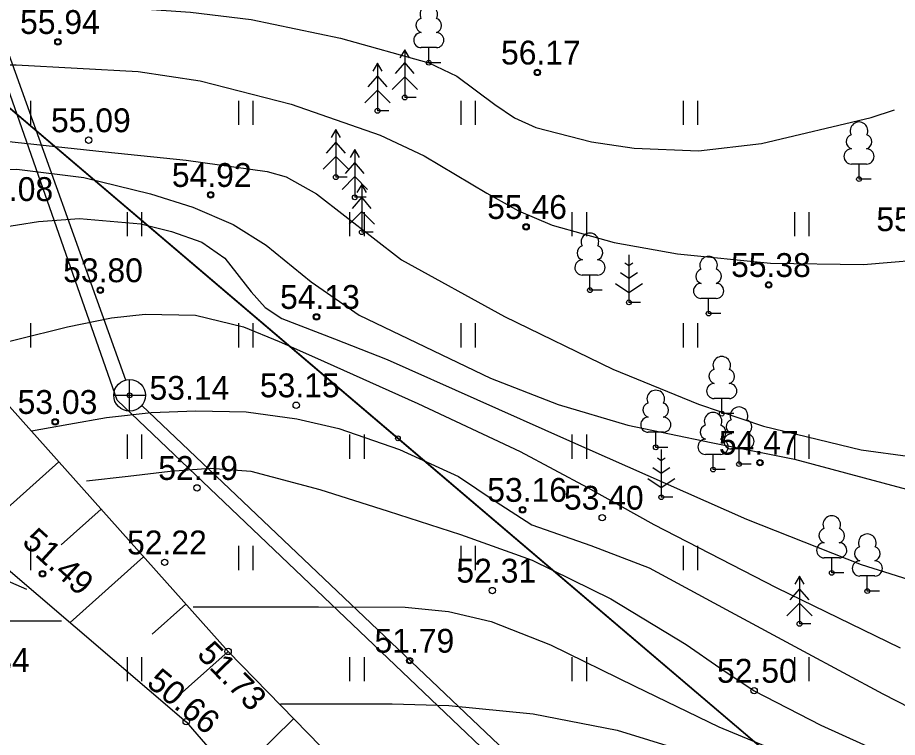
# Model space of a CAD drawing. Extents: x 643243 to 644029, y 6457933 to 6458373.
# Drawn here: x 643535.76 to 643563.45, y 6458167.54 to 6458190.18 of the extents above; entities that cross this region are included whole.
import ezdxf

# ---------------------------------------------------------------- set-up
doc = ezdxf.new("R2010")
doc.units = 0
for name, color, linetype in [('HALJASTUS', 7, 'Continuous'), ('HORISONTAAL', 7, 'Continuous'), ('KKAEV', 7, 'Continuous'), ('KORGUS-EH2000', 7, 'Continuous'), ('KPOHULIIN', 7, 'Continuous'), ('KTRASS', 7, 'Continuous'), ('MOOTMPUNKT', 7, 'Continuous'), ('MPOHULIIN', 7, 'Continuous'), ('PUU', 7, 'Continuous'), ('RELJEEF', 7, 'Continuous'), ('VTRASS', 7, 'Continuous')]:
    doc.layers.add(name, color=color, linetype=linetype)

msp = doc.modelspace()

# ---------------------------------------------------------------- linework, layer by layer
at = {"layer": 'HALJASTUS'}
for p, q in [((643536.163, 6458187.569), (643536.163, 6458186.808)), ((643542.708, 6458187.569), (643542.708, 6458186.808)), ((643543.163, 6458187.569), (643543.163, 6458186.808)), ((643549.708, 6458187.569), (643549.708, 6458186.808)), ((643550.163, 6458187.569), (643550.163, 6458186.808)), ((643556.708, 6458187.569), (643556.708, 6458186.808)), ((643557.163, 6458187.569), (643557.163, 6458186.808)), ((643539.208, 6458184.069), (643539.208, 6458183.308)), ((643539.663, 6458184.069), (643539.663, 6458183.308)), ((643546.208, 6458184.069), (643546.208, 6458183.308)), ((643546.663, 6458184.069), (643546.663, 6458183.308)), ((643553.208, 6458184.069), (643553.208, 6458183.308)), ((643553.663, 6458184.069), (643553.663, 6458183.308)), ((643560.208, 6458184.069), (643560.208, 6458183.308)), ((643560.663, 6458184.069), (643560.663, 6458183.308)), ((643536.163, 6458180.569), (643536.163, 6458179.808)), ((643542.708, 6458180.569), (643542.708, 6458179.808)), ((643543.163, 6458180.569), (643543.163, 6458179.808)), ((643549.708, 6458180.569), (643549.708, 6458179.808)), ((643550.163, 6458180.569), (643550.163, 6458179.808)), ((643556.708, 6458180.569), (643556.708, 6458179.808)), ((643557.163, 6458180.569), (643557.163, 6458179.808)), ((643539.208, 6458177.069), (643539.208, 6458176.308)), ((643539.663, 6458177.069), (643539.663, 6458176.308)), ((643546.208, 6458177.069), (643546.208, 6458176.308)), ((643546.663, 6458177.069), (643546.663, 6458176.308)), ((643553.208, 6458177.069), (643553.208, 6458176.308)), ((643553.663, 6458177.069), (643553.663, 6458176.308)), ((643560.208, 6458177.069), (643560.208, 6458176.308)), ((643560.663, 6458177.069), (643560.663, 6458176.308)), ((643536.163, 6458173.569), (643536.163, 6458172.808)), ((643542.708, 6458173.569), (643542.708, 6458172.808)), ((643543.163, 6458173.569), (643543.163, 6458172.808)), ((643549.708, 6458173.569), (643549.708, 6458172.808)), ((643550.163, 6458173.569), (643550.163, 6458172.808)), ((643556.708, 6458173.569), (643556.708, 6458172.808)), ((643557.163, 6458173.569), (643557.163, 6458172.808)), ((643539.208, 6458170.069), (643539.208, 6458169.308)), ((643539.663, 6458170.069), (643539.663, 6458169.308)), ((643546.208, 6458170.069), (643546.208, 6458169.308)), ((643546.663, 6458170.069), (643546.663, 6458169.308)), ((643553.208, 6458170.069), (643553.208, 6458169.308)), ((643553.663, 6458170.069), (643553.663, 6458169.308)), ((643560.208, 6458170.069), (643560.208, 6458169.308)), ((643560.663, 6458170.069), (643560.663, 6458169.308))]:
    msp.add_line(p, q, dxfattribs=at)
at = {"layer": 'HORISONTAAL'}
for points in [[(643518.397, 6458189.537), (643521.118, 6458190.17), (643523.838, 6458190.802), (643524.988, 6458191.01), (643527.029, 6458191.142), (643533.223, 6458190.802), (643537.216, 6458190.624), (643541.206, 6458190.354), (643543.107, 6458190.123), (643545.922, 6458189.535), (643548.702, 6458188.765), (643549.583, 6458188.345), (643550.782, 6458187.452), (643551.398, 6458187.035), (643552.071, 6458186.73), (643553.824, 6458186.279), (643555.168, 6458186.073), (643557.192, 6458185.995), (643559.176, 6458186.221), (643562.626, 6458187.037), (643563.357, 6458187.28)], [(643515.057, 6458183.35), (643516.27, 6458184.43), (643517.483, 6458185.51), (643518.423, 6458186.285), (643519.97, 6458187.27), (643520.807, 6458187.644), (643521.688, 6458187.915), (643524.231, 6458188.371), (643528.053, 6458188.645), (643531.88, 6458188.694), (643535.718, 6458188.698), (643539.556, 6458188.488), (643541.504, 6458188.195), (643544.365, 6458187.461), (643547.176, 6458186.488), (643548.559, 6458185.835), (643550.526, 6458184.659), (643551.528, 6458184.108), (643552.584, 6458183.66), (643554.535, 6458183.106), (643556.529, 6458182.756), (643559.456, 6458182.464), (643562.382, 6458182.422), (643564.868, 6458182.633)], [(643525.688, 6458185.888), (643527.846, 6458186.267), (643530.005, 6458186.646), (643531.427, 6458186.703), (643532.856, 6458186.565), (643535.686, 6458186.269), (643538.514, 6458185.962), (643541.069, 6458185.698), (643543.617, 6458185.346), (643544.217, 6458185.174), (643545.171, 6458184.644), (643547.845, 6458182.562), (643551.089, 6458180.785), (643554.49, 6458179.127), (643557.192, 6458178.02), (643559.233, 6458177.332), (643562.309, 6458176.593), (643563.851, 6458176.378), (643565.394, 6458176.282), (643566.691, 6458176.348), (643568.645, 6458176.743), (643570.588, 6458177.386), (643572.678, 6458178.212), (643574.159, 6458178.972)], [(643526.402, 6458183.913), (643527.843, 6458184.303), (643529.284, 6458184.692), (643530.872, 6458185.053), (643533.305, 6458185.364), (643535.737, 6458185.416), (643537.845, 6458185.156), (643539.943, 6458184.637), (643541.271, 6458184.22), (643542.546, 6458183.679), (643543.581, 6458183.031), (643545.004, 6458181.871), (643546.507, 6458180.829), (643550.644, 6458178.838), (643552.777, 6458178.015), (643554.969, 6458177.366), (643557.59, 6458176.823), (643560.208, 6458176.295), (643562.994, 6458175.555), (643565.784, 6458174.811)], [(643531.46, 6458182.656), (643532.606, 6458182.968), (643533.752, 6458183.28), (643535.081, 6458183.566), (643536.422, 6458183.77), (643537.704, 6458183.869), (643539.64, 6458183.695), (643540.605, 6458183.46), (643541.563, 6458183.124), (643542.286, 6458182.617), (643543.114, 6458181.555), (643543.547, 6458181.068), (643544.077, 6458180.719), (643545.736, 6458180.079), (643547.393, 6458179.428), (643553.039, 6458176.917), (643558.7, 6458174.409), (643562.311, 6458172.987), (643566.01, 6458171.82)], [(643534.107, 6458179.657), (643535.72, 6458180.058), (643537.333, 6458180.459), (643538.712, 6458180.741), (643539.772, 6458180.861), (643541.357, 6458180.828), (643542.874, 6458180.459), (643543.995, 6458179.995), (643545.1, 6458179.501), (643548.353, 6458178.044), (643551.581, 6458176.537), (643553.693, 6458175.408), (643555.786, 6458174.243), (643559.632, 6458172.258), (643563.544, 6458170.36)], [(643536.192, 6458177.184), (643537.374, 6458177.394), (643538.557, 6458177.604), (643539.958, 6458177.762), (643541.367, 6458177.82), (643542.957, 6458177.781), (643544.546, 6458177.566), (643545.87, 6458177.256), (643547.784, 6458176.598), (643549.638, 6458175.754), (643550.795, 6458174.979), (643551.95, 6458174.227), (643553.803, 6458173.576), (643555.637, 6458172.878), (643558.067, 6458171.571), (643560.495, 6458170.261), (643562.997, 6458168.91), (643565.558, 6458167.6)], [(643537.931, 6458175.613), (643539.244, 6458175.764), (643540.556, 6458175.914), (643541.83, 6458176.016), (643543.1, 6458175.914), (643545.277, 6458175.34), (643547.42, 6458174.655), (643549.704, 6458173.93), (643551.96, 6458173.123), (643554.436, 6458171.901), (643556.8, 6458170.469), (643557.864, 6458169.728), (643558.942, 6458169.013), (643561.046, 6458167.931), (643564.281, 6458166.462)], [(643534.351, 6458172.944), (643536.04, 6458172.206)], [(643541.288, 6458171.651), (643543.257, 6458171.651), (643545.226, 6458171.651), (643547.96, 6458171.636), (643549.321, 6458171.504), (643550.668, 6458171.185), (643552.536, 6458170.459), (643555.186, 6458169.156), (643557.833, 6458167.874), (643560.947, 6458166.588), (643564.058, 6458165.291), (643565.107, 6458164.712), (643566.579, 6458163.656), (643568.137, 6458162.695), (643569.446, 6458162.144), (643571.459, 6458161.543), (643573.524, 6458161.205), (643576.353, 6458161.093), (643579.185, 6458161.205), (643581.386, 6458161.327)], [(643535.313, 6458171.214), (643536.225, 6458171.214), (643537.137, 6458171.214)], [(643544.036, 6458168.599), (643545.794, 6458168.599), (643547.552, 6458168.599), (643549.332, 6458168.551), (643551.99, 6458168.288), (643554.631, 6458167.77), (643557.457, 6458166.9), (643560.21, 6458165.847), (643562.002, 6458165.103), (643563.764, 6458164.301)]]:
    msp.add_lwpolyline(points, dxfattribs=at)
at = {"layer": 'KKAEV'}
for p, q in [((643539.284, 6458177.803), (643539.284, 6458178.803)), ((643538.784, 6458178.303), (643539.784, 6458178.303))]:
    msp.add_line(p, q, dxfattribs=at)
msp.add_circle((643539.284, 6458178.303), 0.5, dxfattribs=at)
at = {"layer": 'KORGUS-EH2000'}
for centre in [(643537.026, 6458189.42), (643552.119, 6458188.459), (643537.995, 6458186.329), (643541.835, 6458184.608), (643551.765, 6458183.601), (643559.401, 6458181.776), (643538.361, 6458181.611), (643545.167, 6458180.771), (643544.529, 6458177.991), (643536.942, 6458177.468), (643559.125, 6458176.186), (643541.406, 6458175.392), (643551.653, 6458174.703), (643554.16, 6458174.457), (643540.387, 6458173.05), (643536.543, 6458172.69), (643550.703, 6458172.162), (643542.385, 6458170.246), (643548.102, 6458169.958), (643558.942, 6458169.013), (643541.067, 6458168.038)]:
    msp.add_circle(centre, 0.1, dxfattribs=at)
at = {"layer": 'KPOHULIIN'}
msp.add_lwpolyline([(643283.687, 6458240.01), (643281.963, 6458215.712), (643333.432, 6458204.939), (643384.13, 6458193.994), (643436.892, 6458182.804), (643495.46, 6458182.933), (643527.647, 6458194.026), (643560.227, 6458166.325), (643611.117, 6458122.861)], dxfattribs=at)
at = {"layer": 'KTRASS'}
for p, q in [((643530.123, 6458203.856), (643539.158, 6458178.787)), ((643539.67, 6458177.985), (643561.063, 6458157.675))]:
    msp.add_line(p, q, dxfattribs=at)
at = {"layer": 'MOOTMPUNKT'}
for centre in [(643537.026, 6458189.42), (643548.702, 6458188.765), (643552.119, 6458188.459), (643547.945, 6458187.671), (643547.087, 6458187.252), (643545.775, 6458185.165), (643562.244, 6458185.104), (643541.835, 6458184.608), (643546.372, 6458184.531), (643551.765, 6458183.601), (643546.591, 6458183.433), (643538.361, 6458181.611), (643553.774, 6458181.611), (643559.401, 6458181.776), (643555.001, 6458181.227), (643545.167, 6458180.771), (643557.509, 6458180.875), (643539.284, 6458178.303), (643557.923, 6458177.727), (643536.942, 6458177.468), (643547.729, 6458176.951), (643555.847, 6458176.667), (643558.467, 6458176.141), (643559.125, 6458176.186), (643557.65, 6458175.969), (643556.02, 6458175.097), (643551.653, 6458174.703), (643536.543, 6458172.69), (643561.385, 6458172.717), (643562.505, 6458172.146), (643560.37, 6458171.116), (643548.102, 6458169.958)]:
    msp.add_circle(centre, 0.075, dxfattribs=at)
at = {"layer": 'MPOHULIIN'}
msp.add_lwpolyline([(643540.987, 6458132.669), (643532.204, 6458147.613), (643560.227, 6458166.325), (643547.729, 6458176.951), (643527.647, 6458194.026), (643521.901, 6458217.055), (643561.842, 6458218.361), (643600.995, 6458237.61), (643634.602, 6458253.873), (643671.802, 6458274.312)], dxfattribs=at)
at = {"layer": 'PUU'}
for p, q in [((643547.945, 6458189.171), (643547.795, 6458188.921)), ((643548.095, 6458188.921), (643547.945, 6458189.171)), ((643547.945, 6458189.171), (643547.945, 6458187.671)), ((643548.942, 6458189.24), (643548.462, 6458189.24)), ((643548.702, 6458188.765), (643548.702, 6458189.24)), ((643547.087, 6458188.752), (643546.937, 6458188.502)), ((643547.237, 6458188.502), (643547.087, 6458188.752)), ((643547.087, 6458188.752), (643547.087, 6458187.252)), ((643547.945, 6458188.771), (643547.645, 6458188.421)), ((643548.245, 6458188.421), (643547.945, 6458188.771)), ((643549.082, 6458188.765), (643548.702, 6458188.765)), ((643547.087, 6458188.352), (643546.787, 6458188.002)), ((643547.387, 6458188.002), (643547.087, 6458188.352)), ((643547.945, 6458188.321), (643547.545, 6458187.921)), ((643548.345, 6458187.921), (643547.945, 6458188.321)), ((643547.087, 6458187.902), (643546.687, 6458187.502)), ((643547.487, 6458187.502), (643547.087, 6458187.902)), ((643548.305, 6458187.671), (643547.945, 6458187.671)), ((643547.447, 6458187.252), (643547.087, 6458187.252)), ((643545.775, 6458186.665), (643545.625, 6458186.415)), ((643545.925, 6458186.415), (643545.775, 6458186.665)), ((643545.775, 6458186.665), (643545.775, 6458185.165)), ((643545.775, 6458186.265), (643545.475, 6458185.915)), ((643546.075, 6458185.915), (643545.775, 6458186.265)), ((643546.372, 6458186.031), (643546.222, 6458185.781)), ((643546.522, 6458185.781), (643546.372, 6458186.031)), ((643546.372, 6458186.031), (643546.372, 6458184.531)), ((643545.775, 6458185.815), (643545.375, 6458185.415)), ((643546.175, 6458185.415), (643545.775, 6458185.815)), ((643546.372, 6458185.631), (643546.072, 6458185.281)), ((643546.672, 6458185.281), (643546.372, 6458185.631)), ((643562.484, 6458185.579), (643562.004, 6458185.579)), ((643562.244, 6458185.104), (643562.244, 6458185.579)), ((643546.135, 6458185.165), (643545.775, 6458185.165)), ((643546.372, 6458185.181), (643545.972, 6458184.781)), ((643546.772, 6458184.781), (643546.372, 6458185.181)), ((643546.591, 6458184.933), (643546.441, 6458184.683)), ((643546.741, 6458184.683), (643546.591, 6458184.933)), ((643546.591, 6458184.933), (643546.591, 6458183.433)), ((643562.624, 6458185.104), (643562.244, 6458185.104)), ((643546.591, 6458184.533), (643546.291, 6458184.183)), ((643546.732, 6458184.531), (643546.372, 6458184.531)), ((643546.891, 6458184.183), (643546.591, 6458184.533)), ((643546.591, 6458184.083), (643546.191, 6458183.683)), ((643546.991, 6458183.683), (643546.591, 6458184.083)), ((643546.951, 6458183.433), (643546.591, 6458183.433)), ((643555.001, 6458182.727), (643555.001, 6458181.227)), ((643555.001, 6458182.377), (643554.877, 6458182.46)), ((643555.125, 6458182.46), (643555.001, 6458182.377)), ((643555.001, 6458181.977), (643554.734, 6458182.155)), ((643555.268, 6458182.155), (643555.001, 6458181.977)), ((643554.014, 6458182.086), (643553.534, 6458182.086)), ((643553.774, 6458181.611), (643553.774, 6458182.086)), ((643554.154, 6458181.611), (643553.774, 6458181.611)), ((643554.577, 6458181.816), (643555.001, 6458181.534)), ((643555.001, 6458181.534), (643555.425, 6458181.816)), ((643557.749, 6458181.35), (643557.269, 6458181.35)), ((643557.509, 6458180.875), (643557.509, 6458181.35)), ((643555.361, 6458181.227), (643555.001, 6458181.227)), ((643557.889, 6458180.875), (643557.509, 6458180.875)), ((643558.163, 6458178.202), (643557.683, 6458178.202)), ((643557.923, 6458177.727), (643557.923, 6458178.202)), ((643558.303, 6458177.727), (643557.923, 6458177.727)), ((643556.087, 6458177.142), (643555.607, 6458177.142)), ((643555.847, 6458176.667), (643555.847, 6458177.142)), ((643556.227, 6458176.667), (643555.847, 6458176.667)), ((643558.707, 6458176.616), (643558.227, 6458176.616)), ((643558.467, 6458176.141), (643558.467, 6458176.616)), ((643556.02, 6458176.597), (643556.02, 6458175.097)), ((643557.89, 6458176.444), (643557.41, 6458176.444)), ((643557.65, 6458175.969), (643557.65, 6458176.444)), ((643556.02, 6458176.247), (643555.896, 6458176.33)), ((643556.144, 6458176.33), (643556.02, 6458176.247)), ((643558.847, 6458176.141), (643558.467, 6458176.141)), ((643556.02, 6458175.847), (643555.753, 6458176.025)), ((643556.287, 6458176.025), (643556.02, 6458175.847)), ((643558.03, 6458175.969), (643557.65, 6458175.969)), ((643555.596, 6458175.686), (643556.02, 6458175.404)), ((643556.02, 6458175.404), (643556.444, 6458175.686)), ((643556.38, 6458175.097), (643556.02, 6458175.097)), ((643561.625, 6458173.192), (643561.145, 6458173.192)), ((643561.385, 6458172.717), (643561.385, 6458173.192)), ((643560.37, 6458172.616), (643560.22, 6458172.366)), ((643560.52, 6458172.366), (643560.37, 6458172.616)), ((643560.37, 6458172.616), (643560.37, 6458171.116)), ((643561.765, 6458172.717), (643561.385, 6458172.717)), ((643562.745, 6458172.621), (643562.265, 6458172.621)), ((643562.505, 6458172.146), (643562.505, 6458172.621)), ((643560.37, 6458172.216), (643560.07, 6458171.866)), ((643560.67, 6458171.866), (643560.37, 6458172.216)), ((643562.885, 6458172.146), (643562.505, 6458172.146)), ((643560.37, 6458171.766), (643559.97, 6458171.366)), ((643560.77, 6458171.366), (643560.37, 6458171.766)), ((643560.73, 6458171.116), (643560.37, 6458171.116))]:
    msp.add_line(p, q, dxfattribs=at)
for centre, radius, start, end in [((643548.702, 6458190.285), 0.277, 332.5799, 207.4201), ((643548.532, 6458189.938), 0.233, 109.0217, 253.1415), ((643548.872, 6458189.938), 0.233, 286.8508, 70.9859), ((643548.465, 6458189.477), 0.238, 90.0016, 269.3953), ((643548.939, 6458189.477), 0.238, 270.6047, 89.9984), ((643562.244, 6458186.624), 0.277, 332.5799, 207.4201), ((643562.074, 6458186.277), 0.233, 109.0217, 253.1415), ((643562.414, 6458186.277), 0.233, 286.8508, 70.9859), ((643562.007, 6458185.816), 0.238, 90.0016, 269.3953), ((643562.481, 6458185.816), 0.238, 270.6047, 89.9984), ((643553.774, 6458183.131), 0.277, 332.5799, 207.4201), ((643553.604, 6458182.784), 0.233, 109.0217, 253.1415), ((643553.944, 6458182.784), 0.233, 286.8508, 70.9859), ((643553.537, 6458182.323), 0.238, 90.0016, 269.3953), ((643554.011, 6458182.323), 0.238, 270.6047, 89.9984), ((643557.509, 6458182.395), 0.277, 332.5799, 207.4201), ((643557.339, 6458182.048), 0.233, 109.0217, 253.1415), ((643557.679, 6458182.048), 0.233, 286.8508, 70.9859), ((643557.272, 6458181.587), 0.238, 90.0016, 269.3953), ((643557.746, 6458181.587), 0.238, 270.6047, 89.9984), ((643557.923, 6458179.247), 0.277, 332.5799, 207.4201), ((643557.753, 6458178.9), 0.233, 109.0217, 253.1415), ((643558.093, 6458178.9), 0.233, 286.8508, 70.9859), ((643557.686, 6458178.439), 0.238, 90.0016, 269.3953), ((643558.16, 6458178.439), 0.238, 270.6047, 89.9984), ((643555.847, 6458178.187), 0.277, 332.5799, 207.4201), ((643555.677, 6458177.84), 0.233, 109.0217, 253.1415), ((643556.017, 6458177.84), 0.233, 286.8508, 70.9859), ((643557.65, 6458177.489), 0.277, 332.5799, 207.4201), ((643558.467, 6458177.661), 0.277, 332.5799, 207.4201), ((643555.61, 6458177.379), 0.238, 90.0016, 269.3953), ((643556.084, 6458177.379), 0.238, 270.6047, 89.9984), ((643558.297, 6458177.314), 0.233, 109.0217, 253.1415), ((643558.637, 6458177.314), 0.233, 286.8508, 70.9859), ((643557.48, 6458177.142), 0.233, 109.0217, 253.1415), ((643557.82, 6458177.142), 0.233, 286.8508, 70.9859), ((643557.413, 6458176.681), 0.238, 90.0016, 269.3953), ((643557.887, 6458176.681), 0.238, 270.6047, 89.9984), ((643558.23, 6458176.853), 0.238, 90.0016, 269.3953), ((643558.704, 6458176.853), 0.238, 270.6047, 89.9984), ((643561.385, 6458174.237), 0.277, 332.5799, 207.4201), ((643561.215, 6458173.89), 0.233, 109.0217, 253.1415), ((643561.555, 6458173.89), 0.233, 286.8508, 70.9859), ((643562.505, 6458173.666), 0.277, 332.5799, 207.4201), ((643561.148, 6458173.429), 0.238, 90.0016, 269.3953), ((643561.622, 6458173.429), 0.238, 270.6047, 89.9984), ((643562.335, 6458173.319), 0.233, 109.0217, 253.1415), ((643562.675, 6458173.319), 0.233, 286.8508, 70.9859), ((643562.268, 6458172.858), 0.238, 90.0016, 269.3953), ((643562.742, 6458172.858), 0.238, 270.6047, 89.9984)]:
    msp.add_arc(centre, radius, start, end, dxfattribs=at)
at = {"layer": 'RELJEEF'}
for p, q in [((643537.052, 6458176.209), (643534.34, 6458173.784)), ((643538.385, 6458174.718), (643537.13, 6458173.596)), ((643539.719, 6458173.228), (643537.409, 6458171.162)), ((643541.052, 6458171.737), (643539.998, 6458170.794)), ((643542.385, 6458170.246), (643540.565, 6458168.619)), ((643544.447, 6458168.132), (643542.569, 6458166.3))]:
    msp.add_line(p, q, dxfattribs=at)
for points in [[(643531.024, 6458183.08), (643534.71, 6458178.828), (643542.385, 6458170.246), (643548.637, 6458163.837), (643553.985, 6458158.339), (643563.064, 6458149.738), (643566.852, 6458145.447), (643572.695, 6458139.106), (643576.575, 6458136.808), (643581.388, 6458139.028), (643587.54, 6458142.051)], [(643527.153, 6458179.923), (643541.067, 6458168.038), (643545.716, 6458162.66), (643551.07, 6458156.443), (643555.002, 6458152.213), (643557.006, 6458147.08), (643563.878, 6458143.142), (643566.294, 6458139.487), (643569.493, 6458133.612), (643571.555, 6458130.102), (643573.732, 6458128.206), (643577.407, 6458131.933), (643583.407, 6458134.08), (643590.08, 6458137.136)]]:
    msp.add_lwpolyline(points, dxfattribs=at)
at = {"layer": 'VTRASS'}
msp.add_lwpolyline([(643577.486, 6458139.191), (643561.104, 6458156.989), (643538.888, 6458178.148), (643530.037, 6458203.408)], dxfattribs=at)

# ---------------------------------------------------------------- texts
at = {"layer": 'KORGUS-EH2000'}
for s, p in [('55.94', (643535.837, 6458189.67)), ('56.17', (643550.975, 6458188.709)), ('55.09', (643536.811, 6458186.579)), ('54.92', (643540.614, 6458184.858)), ('54.08', (643534.369, 6458184.415)), ('55.46', (643550.54, 6458183.851)), ('55.55', (643562.791, 6458183.467)), ('55.38', (643558.217, 6458182.026)), ('53.80', (643537.193, 6458181.861)), ('54.13', (643544.021, 6458181.021)), ('53.14', (643539.911, 6458178.162)), ('53.15', (643543.385, 6458178.241)), ('53.03', (643535.759, 6458177.718)), ('54.47', (643557.831, 6458176.436)), ('52.49', (643540.185, 6458175.642)), ('53.16', (643550.541, 6458174.953)), ('53.40', (643552.955, 6458174.707)), ('52.22', (643539.204, 6458173.3)), ('52.31', (643549.571, 6458172.412)), ('51.79', (643546.993, 6458170.208)), ('50.84', (643533.629, 6458169.603)), ('52.50', (643557.774, 6458169.263))]:
    msp.add_text(s, height=0.75, dxfattribs=at).set_placement(p)
for s, rotation, p in [('51.49', 317.6867, (643535.864, 6458173.646)), ('51.73', 314.0874, (643541.373, 6458170.126)), ('50.66', 320.4399, (643539.783, 6458169.198))]:
    msp.add_text(s, height=0.75, rotation=rotation, dxfattribs=at).set_placement(p)

doc.saveas('drawing.dxf')
